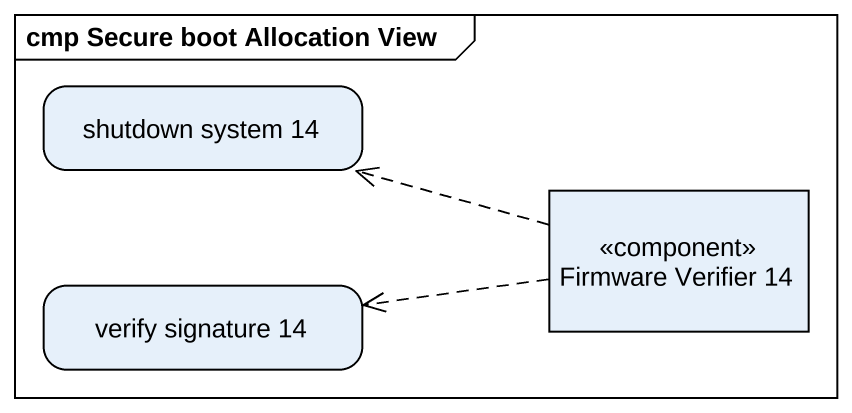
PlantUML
@startuml
mainframe cmp Secure boot Allocation View
hide empty description
state "shutdown system 14" as shutdown_system_14
state "Firmware Verifier 14" as Firmware_Verifier_14 <<component>>
state "verify signature 14" as verify_signature_14
Firmware_Verifier_14 -left[dashed]-> shutdown_system_14
Firmware_Verifier_14 -left[dashed]-> verify_signature_14
@enduml
